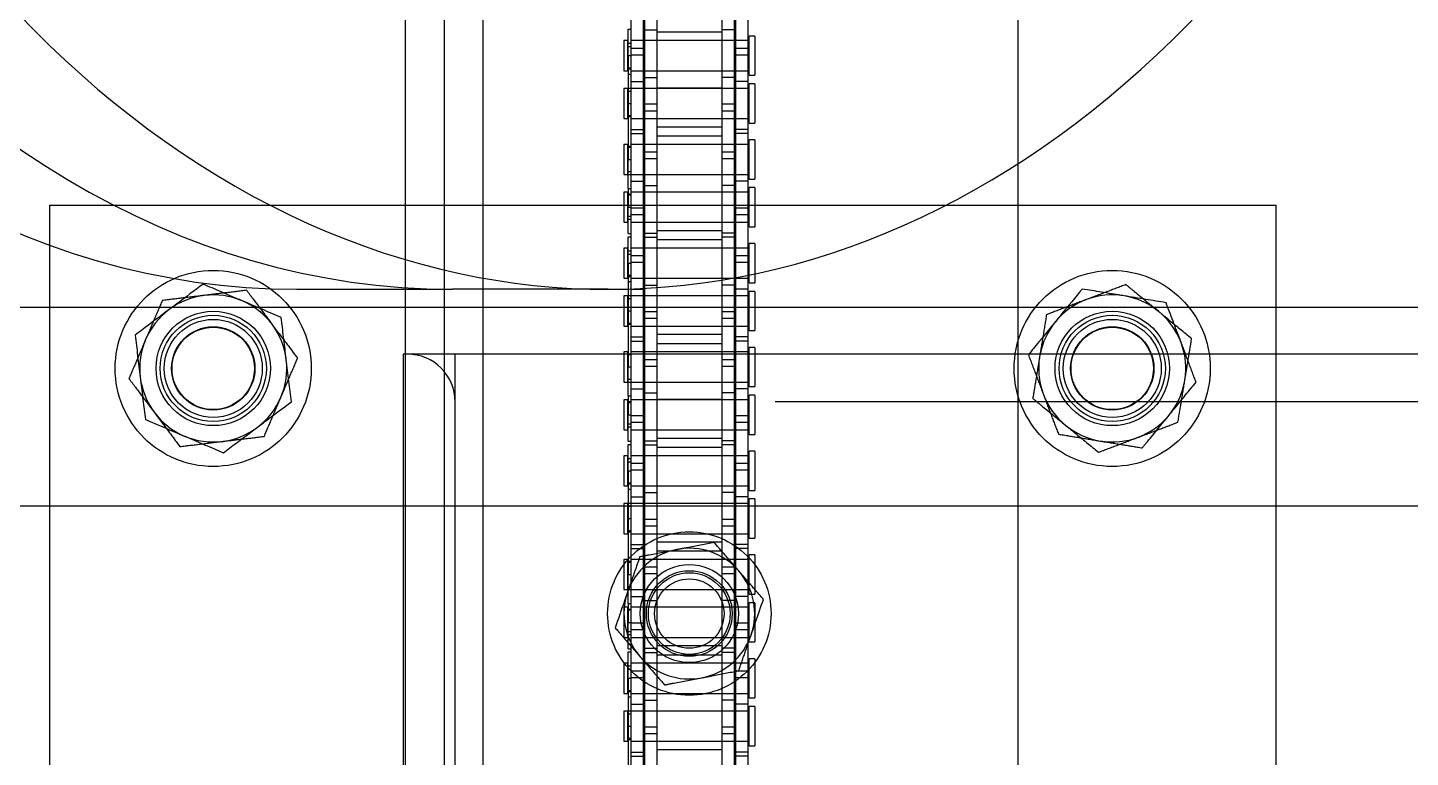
# Model space of a CAD drawing. Header units: metres. Extents: x 0 to 63075, y 0 to 44550.
# Drawn here: x 13848.5 to 14017.7, y 27285.2 to 27374.5 of the extents above; entities that cross this region are included whole.
import ezdxf

# ---------------------------------------------------------------- set-up
doc = ezdxf.new("R2010")
doc.units = ezdxf.units.M
doc.header["$LTSCALE"] = 75
doc.linetypes.add('HIDDEN2', pattern=[4.7625, 3.175, -1.5875])
for name, color, linetype in [('SDM', 7, 'Continuous'), ('SL1', 8, 'Continuous'), ('SL4', 4, 'Continuous'), ('ST1', 7, 'HIDDEN2')]:
    doc.layers.add(name, color=color, linetype=linetype)

# ---------------------------------------------------------------- blocks, each defined once
blk = doc.blocks.new('A$C52ce5e24')
at = {"layer": 'SL1'}
for p, q in [((5621.95, 5790.96), (5640.98, 5790.96)), ((5660.02, 5790.96), (5640.98, 5790.96)), ((6351.96, 5788.73), (5376.96, 5788.73)), ((6351.96, 5788.73), (5376.96, 5788.73)), ((6351.96, 5764.43), (5376.96, 5764.43)), ((6351.96, 5764.43), (5376.96, 5764.43))]:
    blk.add_line(p, q, dxfattribs=at)
for centre, start_param, end_param in [((5621.95, 5962.41), 3.141593, 6.283185), ((5640.98, 5962.41), 3.141593, 6.283185), ((5640.98, 5962.41), 4.712389, 6.283185), ((5660.02, 5962.41), 4.712389, 7.160929)]:
    blk.add_ellipse(centre, major_axis=(0, -171.45), ratio=0.707107, start_param=start_param, end_param=end_param, dxfattribs=at)
blk = doc.blocks.new('A$Cb6dca9d5')
at = {"layer": 'SL4'}
for p, q in [((48.23, 1004.76), (48.23, 54.76)), ((57.76, 215), (57.76, 1004.76)), ((123.23, 215.01), (123.23, 1004.76)), ((4.75, 513), (4.75, 613)), ((4.75, 613), (48.23, 613)), ((123.23, 613), (154.75, 613)), ((154.75, 613), (154.75, 594.75)), ((143.71, 594.75), (143.17, 596.18)), ((48, 594.75), (48, 531.25)), ((48.23, 594.75), (48, 594.75)), ((262.77, 594.75), (123.23, 594.75))]:
    blk.add_line(p, q, dxfattribs=at)
at = {"layer": 'SL4', "flags": 128}
blk.add_lwpolyline([(143.58, 594.75), (143.51, 595.05), (143.17, 596.18)], dxfattribs=at)
at = {"layer": 'SL4'}
for centre, start, end in [((24.75, 593), 66.8699, 126.8699), ((24.75, 593), 6.8699, 66.8699), ((134.75, 593), 80.6853, 140.6853), ((134.75, 593), 20.6853, 80.6853), ((24.75, 593), 126.8699, 186.8699), ((134.75, 593), 140.6853, 168.7877), ((24.75, 593), 306.8699, 6.8699), ((24.75, 593), 186.8699, 246.8699), ((24.75, 593), 246.8699, 306.8699)]:
    blk.add_arc(centre, 9, start, end, dxfattribs=at)
for points, knots in [([(23.51, 603.32), (22.44, 602.52), (21.07, 601.49), (19.66, 600.43), (19.35, 600.2)], [0, 0, 0, 0, 0.779636, 1, 1, 1, 1]), ([(28.29, 601.28), (28.17, 601.32), (27.31, 601.69), (25.7, 602.38), (24.24, 603), (23.51, 603.32)], [0, 0, 0, 0, 0.07009, 0.530784, 1, 1, 1, 1]), ([(131.08, 602.72), (130.23, 601.69), (129.15, 600.36), (128.03, 599), (127.79, 598.7)], [0, 0, 0, 0, 0.779636, 1, 1, 1, 1]), ([(136.21, 601.88), (136.09, 601.9), (135.16, 602.05), (133.43, 602.34), (131.87, 602.59), (131.08, 602.72)], [0, 0, 0, 0, 0.07009, 0.530784, 1, 1, 1, 1]), ([(33.06, 599.24), (32.29, 599.57), (30.72, 600.24), (29.1, 600.93), (28.29, 601.28)], [0, 0, 0, 0, 0.495458, 1, 1, 1, 1]), ([(141.33, 601.04), (140.5, 601.18), (138.82, 601.45), (137.08, 601.74), (136.21, 601.88)], [0, 0, 0, 0, 0.495458, 1, 1, 1, 1]), ([(143.17, 596.18), (143.13, 596.29), (142.8, 597.17), (142.18, 598.81), (141.62, 600.29), (141.33, 601.04)], [0, 0, 0, 0, 0.07009, 0.530784, 1, 1, 1, 1]), ([(19.35, 600.2), (18.22, 599.35), (16.81, 598.3), (15.46, 597.28), (15.19, 597.08)], [0, 0, 0, 0, 0.803647, 1, 1, 1, 1]), ([(33.69, 594.08), (33.67, 594.2), (33.56, 595.12), (33.35, 596.87), (33.16, 598.44), (33.06, 599.24)], [0, 0, 0, 0, 0.07009, 0.530784, 1, 1, 1, 1]), ([(127.79, 598.7), (126.89, 597.61), (125.78, 596.25), (124.71, 594.94), (124.49, 594.68)], [0, 0, 0, 0, 0.8036473, 1, 1, 1, 1]), ([(15.19, 597.08), (15.29, 596.24), (15.5, 594.55), (15.71, 592.81), (15.81, 591.92)], [0, 0, 0, 0, 0.495458, 1, 1, 1, 1]), ([(34.31, 588.92), (34.21, 589.76), (34, 591.45), (33.79, 593.19), (33.69, 594.08)], [0, 0, 0, 0, 0.495458, 1, 1, 1, 1]), ([(15.81, 591.92), (15.83, 591.8), (15.94, 590.88), (16.15, 589.13), (16.34, 587.56), (16.44, 586.76)], [0, 0, 0, 0, 0.07009, 0.530784, 1, 1, 1, 1]), ([(30.15, 585.8), (30.46, 586.03), (31.87, 587.09), (33.24, 588.12), (34.31, 588.92)], [0, 0, 0, 0, 0.220364, 1, 1, 1, 1]), ([(16.44, 586.76), (17.21, 586.43), (18.78, 585.76), (20.4, 585.07), (21.21, 584.72)], [0, 0, 0, 0, 0.495458, 1, 1, 1, 1]), ([(25.99, 582.68), (26.26, 582.88), (27.61, 583.9), (29.02, 584.95), (30.15, 585.8)], [0, 0, 0, 0, 0.196353, 1, 1, 1, 1]), ([(21.21, 584.72), (21.33, 584.68), (22.19, 584.31), (23.8, 583.62), (25.26, 583), (25.99, 582.68)], [0, 0, 0, 0, 0.07009, 0.530784, 1, 1, 1, 1])]:
    blk.add_open_spline(points, degree=3, knots=knots, dxfattribs=at)
at = {"layer": 'ST1'}
for p, q in [((53, 1004.76), (53, 4.76)), ((57.76, 215), (57.76, 1004.76)), ((77.52, 640.8), (77.52, 634.45)), ((79.03, 640.8), (79.03, 634.45)), ((86.96, 640.8), (86.96, 634.45)), ((88.49, 640.8), (88.49, 634.45)), ((75.84, 637.2), (75.84, 628.1)), ((77.36, 637.2), (77.36, 628.1)), ((88.64, 637.2), (88.64, 628.1)), ((90.16, 637.2), (90.16, 628.1)), ((75.51, 634.51), (75.84, 634.51)), ((75.51, 631.28), (75.51, 634.51)), ((75, 633.12), (75, 629.43)), ((75.47, 633.12), (75, 633.12)), ((75.47, 629.43), (75.47, 633.12)), ((77.36, 633.12), (75.84, 633.12)), ((90.34, 633.12), (75.84, 633.12)), ((77.52, 634.45), (79.03, 634.45)), ((77.52, 634.45), (77.52, 625.36)), ((79.03, 633.12), (77.52, 633.12)), ((79.03, 634.17), (86.96, 634.17)), ((86.96, 633.12), (79.03, 633.12)), ((79.03, 634.45), (79.03, 625.36)), ((88.49, 634.45), (86.96, 634.45)), ((86.96, 634.45), (86.96, 625.36)), ((88.49, 633.12), (86.96, 633.12)), ((88.49, 634.45), (88.49, 625.36)), ((90.16, 633.12), (88.64, 633.12)), ((90.34, 628.88), (90.34, 633.68)), ((91, 633.68), (90.34, 633.68)), ((91, 633.68), (91, 628.88)), ((75.84, 632.75), (75.47, 632.75)), ((75.51, 632.38), (75.84, 632.38)), ((75.51, 631.28), (75.84, 631.28)), ((75.51, 631.28), (75.51, 618.58)), ((75.84, 632.21), (77.36, 632.21)), ((77.36, 631.35), (75.84, 631.35)), ((88.64, 632.21), (90.16, 632.21)), ((90.16, 631.35), (88.64, 631.35)), ((75, 629.43), (75.47, 629.43)), ((75.47, 629.8), (75.84, 629.8)), ((75.51, 629.66), (75.84, 629.66)), ((75.84, 629.43), (77.36, 629.43)), ((75.84, 629.43), (90.34, 629.43)), ((77.52, 629.43), (79.03, 629.43)), ((79.03, 629.43), (86.96, 629.43)), ((86.96, 629.39), (79.03, 629.39)), ((86.96, 629.43), (88.49, 629.43)), ((88.64, 629.43), (90.16, 629.43)), ((75.84, 628.98), (75.51, 628.98)), ((75.84, 628.1), (77.36, 628.1)), ((75.84, 628.1), (75.84, 621.75)), ((77.36, 628.1), (77.36, 621.75)), ((77.52, 628.6), (79.03, 628.6)), ((88.49, 628.6), (86.96, 628.6)), ((90.16, 628.1), (88.64, 628.1)), ((88.64, 628.1), (88.64, 621.75)), ((90.16, 628.1), (90.16, 621.75)), ((90.34, 628.88), (91, 628.88)), ((90.34, 623.03), (90.34, 627.83)), ((91, 627.83), (90.34, 627.83)), ((91, 627.83), (91, 623.03)), ((75, 627.27), (75, 623.58)), ((75.47, 627.27), (75, 627.27)), ((75.47, 623.58), (75.47, 627.27)), ((75.84, 626.9), (75.47, 626.9)), ((77.36, 627.27), (75.51, 627.27)), ((90.34, 627.27), (75.84, 627.27)), ((79.03, 627.27), (77.52, 627.27)), ((79.03, 627.32), (86.96, 627.32)), ((86.96, 627.27), (79.03, 627.27)), ((88.49, 627.27), (86.96, 627.27)), ((90.16, 627.27), (88.64, 627.27)), ((75.51, 625.43), (75.84, 625.43)), ((77.52, 625.36), (77.52, 624.5)), ((77.52, 625.36), (79.03, 625.36)), ((77.52, 624.5), (77.52, 615.4)), ((79.03, 624.5), (77.52, 624.5)), ((79.03, 625.36), (79.03, 624.5)), ((79.03, 624.5), (79.03, 615.4)), ((86.96, 625.36), (86.96, 624.5)), ((86.96, 625.36), (88.49, 625.36)), ((86.96, 624.5), (86.96, 615.4)), ((88.49, 624.5), (86.96, 624.5)), ((88.49, 625.36), (88.49, 624.5)), ((88.49, 624.5), (88.49, 615.4)), ((75, 623.58), (75.47, 623.58)), ((75.47, 623.95), (75.84, 623.95)), ((75.51, 623.81), (75.84, 623.81)), ((75.84, 623.58), (77.36, 623.58)), ((75.84, 623.58), (90.34, 623.58)), ((77.52, 623.58), (79.03, 623.58)), ((79.03, 623.58), (86.96, 623.58)), ((86.96, 623.58), (88.49, 623.58)), ((88.64, 623.58), (90.16, 623.58)), ((90.34, 623.03), (91, 623.03)), ((75.84, 622.25), (77.36, 622.25)), ((75.84, 621.75), (77.36, 621.75)), ((75.84, 621.75), (75.84, 612.66)), ((77.36, 621.75), (77.36, 612.66)), ((86.96, 622.54), (79.03, 622.54)), ((79.03, 621.47), (86.96, 621.47)), ((90.16, 622.25), (88.64, 622.25)), ((90.16, 621.75), (88.64, 621.75)), ((88.64, 621.75), (88.64, 612.66)), ((90.16, 621.75), (90.16, 612.66)), ((90.34, 616.18), (90.34, 620.98)), ((91, 620.98), (90.34, 620.98)), ((91, 620.98), (91, 616.18)), ((75, 620.42), (75, 616.73)), ((75.47, 620.42), (75, 620.42)), ((75.47, 616.73), (75.47, 620.42)), ((75.84, 620.05), (75.47, 620.05)), ((75.51, 620.2), (75.84, 620.2)), ((77.36, 620.42), (75.84, 620.42)), ((90.34, 620.42), (75.84, 620.42)), ((79.03, 620.42), (77.52, 620.42)), ((77.52, 619.51), (79.03, 619.51)), ((86.96, 620.42), (79.03, 620.42)), ((88.49, 620.42), (86.96, 620.42)), ((86.96, 619.51), (88.49, 619.51)), ((90.16, 620.42), (88.64, 620.42)), ((75.51, 618.58), (75.84, 618.58)), ((75.51, 615.03), (75.51, 618.58)), ((79.03, 618.65), (77.52, 618.65)), ((88.49, 618.65), (86.96, 618.65)), ((75, 616.73), (75.47, 616.73)), ((75.47, 617.1), (75.84, 617.1)), ((75.51, 616.73), (77.36, 616.73)), ((75.84, 616.73), (90.34, 616.73)), ((75.84, 615.9), (77.36, 615.9)), ((77.52, 616.73), (79.03, 616.73)), ((79.03, 616.73), (86.96, 616.73)), ((86.96, 616.69), (79.03, 616.69)), ((86.96, 616.73), (88.49, 616.73)), ((88.64, 616.73), (90.16, 616.73)), ((90.16, 615.9), (88.64, 615.9)), ((90.34, 616.18), (91, 616.18)), ((75, 614.57), (75, 610.88)), ((75.47, 614.57), (75, 614.57)), ((75.47, 610.88), (75.47, 614.57)), ((75.84, 614.2), (75.47, 614.2)), ((75.51, 615.03), (75.51, 612.73)), ((75.51, 615.03), (75.84, 615.03)), ((75.51, 614.35), (75.84, 614.35)), ((77.36, 614.57), (75.84, 614.57)), ((90.34, 614.57), (75.84, 614.57)), ((77.52, 615.4), (79.03, 615.4)), ((77.52, 615.4), (77.52, 609.05)), ((79.03, 614.57), (77.52, 614.57)), ((79.03, 614.62), (86.96, 614.62)), ((86.96, 614.57), (79.03, 614.57)), ((79.03, 615.4), (79.03, 609.05)), ((88.49, 615.4), (86.96, 615.4)), ((86.96, 615.4), (86.96, 609.05)), ((88.49, 614.57), (86.96, 614.57)), ((88.49, 615.4), (88.49, 609.05)), ((90.16, 614.57), (88.64, 614.57)), ((90.34, 610.33), (90.34, 615.13)), ((91, 615.13), (90.34, 615.13)), ((91, 615.13), (91, 610.33)), ((48.23, 613), (123.23, 613)), ((75.51, 612.73), (75.84, 612.73)), ((75.51, 609.5), (75.51, 612.73)), ((75.84, 612.66), (75.84, 611.8)), ((75.84, 612.66), (77.36, 612.66)), ((77.36, 612.66), (77.36, 611.8)), ((88.64, 612.66), (88.64, 611.8)), ((88.64, 612.66), (90.16, 612.66)), ((90.16, 612.66), (90.16, 611.8)), ((75, 610.88), (75.47, 610.88)), ((75.47, 611.25), (75.84, 611.25)), ((75.51, 611.62), (75.84, 611.62)), ((75.84, 611.8), (75.84, 602.7)), ((77.36, 611.8), (75.84, 611.8)), ((75.84, 610.88), (77.36, 610.88)), ((75.84, 610.88), (90.34, 610.88)), ((77.36, 611.8), (77.36, 602.7)), ((77.52, 610.88), (79.03, 610.88)), ((79.03, 610.88), (86.96, 610.88)), ((86.96, 610.88), (88.49, 610.88)), ((88.64, 611.8), (88.64, 602.7)), ((90.16, 611.8), (88.64, 611.8)), ((88.64, 610.88), (90.16, 610.88)), ((90.16, 611.8), (90.16, 602.7)), ((75.51, 609.5), (75.84, 609.5)), ((75.51, 609.11), (75.84, 609.11)), ((75.51, 605.88), (75.51, 609.11)), ((77.52, 609.55), (79.03, 609.55)), ((86.96, 609.84), (79.03, 609.84)), ((88.49, 609.55), (86.96, 609.55)), ((90.34, 610.33), (91, 610.33)), ((75, 607.72), (75, 604.03)), ((75.47, 607.72), (75, 607.72)), ((75.47, 604.03), (75.47, 607.72)), ((77.36, 607.72), (75.84, 607.72)), ((90.34, 607.72), (75.84, 607.72)), ((77.52, 609.05), (79.03, 609.05)), ((77.52, 609.05), (77.52, 599.96)), ((79.03, 607.72), (77.52, 607.72)), ((79.03, 608.77), (86.96, 608.77)), ((86.96, 607.72), (79.03, 607.72)), ((79.03, 609.05), (79.03, 599.96)), ((88.49, 609.05), (86.96, 609.05)), ((86.96, 609.05), (86.96, 599.96)), ((88.49, 607.72), (86.96, 607.72)), ((88.49, 609.05), (88.49, 599.96)), ((90.16, 607.72), (88.64, 607.72)), ((90.34, 603.48), (90.34, 608.28)), ((91, 608.28), (90.34, 608.28)), ((91, 608.28), (91, 603.48)), ((75.84, 607.35), (75.47, 607.35)), ((75.51, 606.98), (75.84, 606.98)), ((75.51, 605.88), (75.51, 593.18)), ((75.51, 605.88), (75.84, 605.88)), ((75.84, 606.81), (77.36, 606.81)), ((77.36, 605.95), (75.84, 605.95)), ((88.64, 606.81), (90.16, 606.81)), ((90.16, 605.95), (88.64, 605.95)), ((75, 604.03), (75.47, 604.03)), ((75.47, 604.4), (75.84, 604.4)), ((75.51, 604.26), (75.84, 604.26)), ((75.84, 604.03), (77.36, 604.03)), ((75.84, 604.03), (90.34, 604.03)), ((77.52, 604.03), (79.03, 604.03)), ((79.03, 604.03), (86.96, 604.03)), ((86.96, 604.03), (88.49, 604.03)), ((88.64, 604.03), (90.16, 604.03)), ((75.84, 603.58), (75.51, 603.58)), ((75.84, 602.7), (77.36, 602.7)), ((75.84, 602.7), (75.84, 596.35)), ((77.36, 602.7), (77.36, 596.35)), ((77.52, 603.2), (79.03, 603.2)), ((86.96, 603.99), (79.03, 603.99)), ((88.49, 603.2), (86.96, 603.2)), ((90.16, 602.7), (88.64, 602.7)), ((88.64, 602.7), (88.64, 596.35)), ((90.16, 602.7), (90.16, 596.35)), ((90.34, 603.48), (91, 603.48)), ((90.34, 597.63), (90.34, 602.43)), ((91, 602.43), (90.34, 602.43)), ((91, 602.43), (91, 597.63)), ((75, 601.87), (75, 598.18)), ((75.47, 601.87), (75, 601.87)), ((75.47, 598.18), (75.47, 601.87)), ((75.84, 601.5), (75.47, 601.5)), ((77.36, 601.87), (75.51, 601.87)), ((90.34, 601.87), (75.84, 601.87)), ((79.03, 601.87), (77.52, 601.87)), ((79.03, 601.92), (86.96, 601.92)), ((86.96, 601.87), (79.03, 601.87)), ((88.49, 601.87), (86.96, 601.87)), ((90.16, 601.87), (88.64, 601.87)), ((75.51, 600.03), (75.84, 600.03)), ((77.52, 599.96), (77.52, 599.1)), ((77.52, 599.96), (79.03, 599.96)), ((77.52, 599.1), (77.52, 590)), ((79.03, 599.1), (77.52, 599.1)), ((79.03, 599.96), (79.03, 599.1)), ((79.03, 599.1), (79.03, 590)), ((86.96, 599.96), (86.96, 599.1)), ((86.96, 599.96), (88.49, 599.96)), ((86.96, 599.1), (86.96, 590)), ((88.49, 599.1), (86.96, 599.1)), ((88.49, 599.96), (88.49, 599.1)), ((88.49, 599.1), (88.49, 590)), ((75, 598.18), (75.47, 598.18)), ((75.47, 598.55), (75.84, 598.55)), ((75.51, 598.41), (75.84, 598.41)), ((75.84, 598.18), (77.36, 598.18)), ((75.84, 598.18), (90.34, 598.18)), ((77.52, 598.18), (79.03, 598.18)), ((79.03, 598.18), (86.96, 598.18)), ((86.96, 598.18), (88.49, 598.18)), ((88.64, 598.18), (90.16, 598.18)), ((90.34, 597.63), (91, 597.63)), ((75.84, 596.85), (77.36, 596.85)), ((75.84, 596.35), (77.36, 596.35)), ((75.84, 596.35), (75.84, 587.26)), ((77.36, 596.35), (77.36, 587.26)), ((86.96, 597.14), (79.03, 597.14)), ((79.03, 596.07), (86.96, 596.07)), ((90.16, 596.85), (88.64, 596.85)), ((90.16, 596.35), (88.64, 596.35)), ((88.64, 596.35), (88.64, 587.26)), ((90.16, 596.35), (90.16, 587.26)), ((90.34, 590.78), (90.34, 595.58)), ((91, 595.58), (90.34, 595.58)), ((91, 595.58), (91, 590.78)), ((123.23, 594.75), (48.23, 594.75)), ((54.35, 588.9), (54.35, 594.75)), ((75, 595.02), (75, 591.33)), ((75.47, 595.02), (75, 595.02)), ((75.47, 591.33), (75.47, 595.02)), ((75.84, 594.65), (75.47, 594.65)), ((75.51, 594.8), (75.84, 594.8)), ((77.36, 595.02), (75.84, 595.02)), ((90.34, 595.02), (75.84, 595.02)), ((79.03, 595.02), (77.52, 595.02)), ((77.52, 594.11), (79.03, 594.11)), ((86.96, 595.02), (79.03, 595.02)), ((88.49, 595.02), (86.96, 595.02)), ((86.96, 594.11), (88.49, 594.11)), ((90.16, 595.02), (88.64, 595.02)), ((154.75, 594.75), (154.75, 531.25)), ((75.51, 593.18), (75.84, 593.18)), ((75.51, 589.63), (75.51, 593.18)), ((79.03, 593.25), (77.52, 593.25)), ((88.49, 593.25), (86.96, 593.25)), ((75, 591.33), (75.47, 591.33)), ((75.47, 591.7), (75.84, 591.7)), ((75.51, 591.33), (77.36, 591.33)), ((75.84, 591.33), (90.34, 591.33)), ((75.84, 590.5), (77.36, 590.5)), ((77.52, 591.33), (79.03, 591.33)), ((79.03, 591.33), (86.96, 591.33)), ((86.96, 591.29), (79.03, 591.29)), ((86.96, 591.33), (88.49, 591.33)), ((88.64, 591.33), (90.16, 591.33)), ((90.16, 590.5), (88.64, 590.5)), ((90.34, 590.78), (91, 590.78)), ((331.65, 588.9), (54.35, 588.9)), ((54.35, 543.45), (54.35, 588.9)), ((75, 589.17), (75, 585.48)), ((75.47, 589.17), (75, 589.17)), ((75.47, 585.48), (75.47, 589.17)), ((75.84, 588.8), (75.47, 588.8)), ((75.51, 589.63), (75.51, 587.33)), ((75.51, 589.63), (75.84, 589.63)), ((75.51, 588.95), (75.84, 588.95)), ((77.36, 589.17), (75.84, 589.17)), ((90.34, 589.17), (75.84, 589.17)), ((77.52, 590), (79.03, 590)), ((77.52, 590), (77.52, 583.65)), ((79.03, 589.17), (77.52, 589.17)), ((79.03, 589.22), (86.96, 589.22)), ((86.96, 589.17), (79.03, 589.17)), ((79.03, 590), (79.03, 583.65)), ((88.49, 590), (86.96, 590)), ((86.96, 590), (86.96, 583.65)), ((88.49, 589.17), (86.96, 589.17)), ((88.49, 590), (88.49, 583.65)), ((90.16, 589.17), (88.64, 589.17)), ((90.34, 584.93), (90.34, 589.73)), ((91, 589.73), (90.34, 589.73)), ((91, 589.73), (91, 584.93)), ((75.51, 587.33), (75.84, 587.33)), ((75.51, 584.1), (75.51, 587.33)), ((75.84, 587.26), (75.84, 586.4)), ((75.84, 587.26), (77.36, 587.26)), ((77.36, 587.26), (77.36, 586.4)), ((88.64, 587.26), (88.64, 586.4)), ((88.64, 587.26), (90.16, 587.26)), ((90.16, 587.26), (90.16, 586.4)), ((75, 585.48), (75.47, 585.48)), ((75.47, 585.85), (75.84, 585.85)), ((75.51, 586.22), (75.84, 586.22)), ((75.84, 586.4), (75.84, 577.3)), ((77.36, 586.4), (75.84, 586.4)), ((75.84, 585.48), (77.36, 585.48)), ((75.84, 585.48), (90.34, 585.48)), ((77.36, 586.4), (77.36, 577.3)), ((77.52, 585.48), (79.03, 585.48)), ((79.03, 585.48), (86.96, 585.48)), ((86.96, 585.48), (88.49, 585.48)), ((88.64, 586.4), (88.64, 577.3)), ((90.16, 586.4), (88.64, 586.4)), ((88.64, 585.48), (90.16, 585.48)), ((90.16, 586.4), (90.16, 577.3)), ((75.51, 584.1), (75.84, 584.1)), ((75.51, 583.71), (75.84, 583.71)), ((75.51, 580.48), (75.51, 583.71)), ((77.52, 584.15), (79.03, 584.15)), ((86.96, 584.44), (79.03, 584.44)), ((88.49, 584.15), (86.96, 584.15)), ((90.34, 584.93), (91, 584.93)), ((75, 582.32), (75, 578.63)), ((75.47, 582.32), (75, 582.32)), ((75.47, 578.63), (75.47, 582.32)), ((77.36, 582.32), (75.84, 582.32)), ((90.34, 582.32), (75.84, 582.32)), ((77.52, 583.65), (79.03, 583.65)), ((77.52, 583.65), (77.52, 574.56)), ((79.03, 582.32), (77.52, 582.32)), ((79.03, 583.37), (86.96, 583.37)), ((86.96, 582.32), (79.03, 582.32)), ((79.03, 583.65), (79.03, 574.56)), ((88.49, 583.65), (86.96, 583.65)), ((86.96, 583.65), (86.96, 574.56)), ((88.49, 582.32), (86.96, 582.32)), ((88.49, 583.65), (88.49, 574.56)), ((90.16, 582.32), (88.64, 582.32)), ((90.34, 578.08), (90.34, 582.88)), ((91, 582.88), (90.34, 582.88)), ((91, 582.88), (91, 578.08)), ((75.84, 581.95), (75.47, 581.95)), ((75.51, 581.58), (75.84, 581.58)), ((75.51, 580.48), (75.84, 580.48)), ((75.51, 580.48), (75.51, 567.78)), ((75.84, 581.41), (77.36, 581.41)), ((77.36, 580.55), (75.84, 580.55)), ((88.64, 581.41), (90.16, 581.41)), ((90.16, 580.55), (88.64, 580.55)), ((75, 578.63), (75.47, 578.63)), ((75.47, 579), (75.84, 579)), ((75.51, 578.86), (75.84, 578.86)), ((75.84, 578.63), (77.36, 578.63)), ((75.84, 578.63), (90.34, 578.63)), ((77.52, 578.63), (79.03, 578.63)), ((79.03, 578.63), (86.96, 578.63)), ((86.96, 578.63), (88.49, 578.63)), ((88.64, 578.63), (90.16, 578.63)), ((75.84, 578.18), (75.51, 578.18)), ((75.84, 577.3), (77.36, 577.3)), ((75.84, 577.3), (75.84, 570.95)), ((77.36, 577.3), (77.36, 570.95)), ((77.52, 577.8), (79.03, 577.8)), ((86.96, 578.59), (79.03, 578.59)), ((88.49, 577.8), (86.96, 577.8)), ((90.16, 577.3), (88.64, 577.3)), ((88.64, 577.3), (88.64, 570.95)), ((90.16, 577.3), (90.16, 570.95)), ((90.34, 578.08), (91, 578.08)), ((90.34, 572.23), (90.34, 577.03)), ((91, 577.03), (90.34, 577.03)), ((91, 577.03), (91, 572.23)), ((75, 576.47), (75, 572.78)), ((75.47, 576.47), (75, 576.47)), ((75.47, 572.78), (75.47, 576.47)), ((75.84, 576.11), (75.47, 576.11)), ((77.36, 576.47), (75.51, 576.47)), ((90.34, 576.47), (75.84, 576.47)), ((79.03, 576.47), (77.52, 576.47)), ((79.03, 576.52), (86.96, 576.52)), ((86.96, 576.47), (79.03, 576.47)), ((88.49, 576.47), (86.96, 576.47)), ((90.16, 576.47), (88.64, 576.47)), ((75.51, 574.63), (75.84, 574.63)), ((77.52, 574.56), (77.52, 573.7)), ((77.52, 574.56), (79.03, 574.56)), ((77.52, 573.7), (77.52, 564.6)), ((79.03, 573.7), (77.52, 573.7)), ((79.03, 574.56), (79.03, 573.7)), ((79.03, 573.7), (79.03, 564.6)), ((86.96, 574.56), (86.96, 573.7)), ((86.96, 574.56), (88.49, 574.56)), ((86.96, 573.7), (86.96, 564.6)), ((88.49, 573.7), (86.96, 573.7)), ((88.49, 574.56), (88.49, 573.7)), ((88.49, 573.7), (88.49, 564.6)), ((75, 572.78), (75.47, 572.78)), ((75.47, 573.15), (75.84, 573.15)), ((75.51, 573.01), (75.84, 573.01)), ((75.84, 572.78), (77.36, 572.78)), ((75.84, 572.78), (90.34, 572.78)), ((77.52, 572.78), (79.03, 572.78)), ((79.03, 572.78), (86.96, 572.78)), ((86.96, 572.78), (88.49, 572.78)), ((88.64, 572.78), (90.16, 572.78)), ((90.34, 572.23), (91, 572.23)), ((75.84, 571.45), (77.36, 571.45)), ((75.84, 570.95), (77.36, 570.95)), ((75.84, 570.95), (75.84, 561.86)), ((77.36, 570.95), (77.36, 561.86)), ((86.96, 571.74), (79.03, 571.74)), ((79.03, 570.67), (86.96, 570.67)), ((90.16, 571.45), (88.64, 571.45)), ((90.16, 570.95), (88.64, 570.95)), ((88.64, 570.95), (88.64, 561.86)), ((90.16, 570.95), (90.16, 561.86)), ((90.34, 565.38), (90.34, 570.18)), ((91, 570.18), (90.34, 570.18)), ((91, 570.18), (91, 565.38)), ((75, 569.62), (75, 565.93)), ((75.47, 569.62), (75, 569.62)), ((75.47, 565.93), (75.47, 569.62)), ((75.84, 569.25), (75.47, 569.25)), ((75.51, 569.4), (75.84, 569.4)), ((77.36, 569.62), (75.84, 569.62)), ((90.34, 569.62), (75.84, 569.62)), ((79.03, 569.62), (77.52, 569.62)), ((77.52, 568.71), (79.03, 568.71)), ((86.96, 569.62), (79.03, 569.62)), ((88.49, 569.62), (86.96, 569.62)), ((86.96, 568.71), (88.49, 568.71)), ((90.16, 569.62), (88.64, 569.62)), ((75.51, 567.78), (75.84, 567.78)), ((75.51, 564.23), (75.51, 567.78)), ((79.03, 567.85), (77.52, 567.85)), ((88.49, 567.85), (86.96, 567.85)), ((75, 565.93), (75.47, 565.93)), ((75.47, 566.3), (75.84, 566.3)), ((75.51, 565.93), (77.36, 565.93)), ((75.84, 565.93), (90.34, 565.93)), ((75.84, 565.1), (77.36, 565.1)), ((77.52, 565.93), (79.03, 565.93)), ((79.03, 565.93), (86.96, 565.93)), ((86.96, 565.89), (79.03, 565.89)), ((86.96, 565.93), (88.49, 565.93)), ((88.64, 565.93), (90.16, 565.93)), ((90.16, 565.1), (88.64, 565.1)), ((90.34, 565.38), (91, 565.38)), ((75, 563.77), (75, 560.08)), ((75.47, 563.77), (75, 563.77)), ((75.47, 560.08), (75.47, 563.77)), ((75.84, 563.41), (75.47, 563.41)), ((75.51, 564.23), (75.51, 561.93)), ((75.51, 564.23), (75.84, 564.23)), ((75.51, 563.55), (75.84, 563.55)), ((77.36, 563.77), (75.84, 563.77)), ((90.34, 563.77), (75.84, 563.77)), ((77.52, 564.6), (79.03, 564.6)), ((77.52, 564.6), (77.52, 558.25)), ((79.03, 563.77), (77.52, 563.77)), ((79.03, 563.82), (86.96, 563.82)), ((86.96, 563.77), (79.03, 563.77)), ((79.03, 564.6), (79.03, 558.25)), ((88.49, 564.6), (86.96, 564.6)), ((86.96, 564.6), (86.96, 558.25)), ((88.49, 563.77), (86.96, 563.77)), ((88.49, 564.6), (88.49, 558.25)), ((90.16, 563.77), (88.64, 563.77)), ((90.34, 559.53), (90.34, 564.33)), ((91, 564.33), (90.34, 564.33)), ((91, 564.33), (91, 559.53)), ((75.51, 561.93), (75.84, 561.93)), ((75.51, 558.7), (75.51, 561.93)), ((75.84, 561.86), (75.84, 561)), ((75.84, 561.86), (77.36, 561.86)), ((77.36, 561.86), (77.36, 561)), ((88.64, 561.86), (88.64, 561)), ((88.64, 561.86), (90.16, 561.86)), ((90.16, 561.86), (90.16, 561)), ((75, 560.08), (75.47, 560.08)), ((75.47, 560.45), (75.84, 560.45)), ((75.51, 560.82), (75.84, 560.82)), ((75.84, 561), (75.84, 551.9)), ((77.36, 561), (75.84, 561)), ((75.84, 560.08), (77.36, 560.08)), ((75.84, 560.08), (90.34, 560.08)), ((77.36, 561), (77.36, 551.9)), ((77.52, 560.08), (79.03, 560.08)), ((79.03, 560.08), (86.96, 560.08)), ((86.96, 560.08), (88.49, 560.08)), ((88.64, 561), (88.64, 551.9)), ((90.16, 561), (88.64, 561)), ((88.64, 560.08), (90.16, 560.08)), ((90.16, 561), (90.16, 551.9)), ((75.51, 558.7), (75.84, 558.7)), ((77.52, 558.75), (79.03, 558.75)), ((86.96, 559.04), (79.03, 559.04)), ((88.49, 558.75), (86.96, 558.75)), ((90.34, 559.53), (91, 559.53)), ((75, 556.92), (75, 553.23)), ((75.47, 556.92), (75, 556.92)), ((75.47, 553.23), (75.47, 556.92)), ((75.51, 558.31), (75.84, 558.31)), ((75.51, 555.08), (75.51, 558.31)), ((77.36, 556.92), (75.84, 556.92)), ((90.34, 556.92), (75.84, 556.92)), ((77.52, 558.25), (79.03, 558.25)), ((77.52, 558.25), (77.52, 549.16)), ((79.03, 556.92), (77.52, 556.92)), ((79.03, 557.97), (86.96, 557.97)), ((86.96, 556.92), (79.03, 556.92)), ((79.03, 558.25), (79.03, 549.16)), ((88.49, 558.25), (86.96, 558.25)), ((86.96, 558.25), (86.96, 549.16)), ((88.49, 556.92), (86.96, 556.92)), ((88.49, 558.25), (88.49, 549.16)), ((90.16, 556.92), (88.64, 556.92)), ((90.34, 552.68), (90.34, 557.48)), ((91, 557.48), (90.34, 557.48)), ((91, 557.48), (91, 552.68)), ((75.84, 556.55), (75.47, 556.55)), ((75.51, 556.18), (75.84, 556.18)), ((75.51, 555.08), (75.84, 555.08)), ((75.51, 555.08), (75.51, 542.38)), ((75.84, 556.01), (77.36, 556.01)), ((77.36, 555.15), (75.84, 555.15)), ((88.64, 556.01), (90.16, 556.01)), ((90.16, 555.15), (88.64, 555.15)), ((75.47, 553.6), (75.84, 553.6)), ((75.51, 553.46), (75.84, 553.46)), ((75, 553.23), (75.47, 553.23)), ((75.84, 552.78), (75.51, 552.78)), ((75.84, 553.23), (77.36, 553.23)), ((75.84, 553.23), (90.34, 553.23)), ((75.84, 551.9), (77.36, 551.9)), ((75.84, 551.9), (75.84, 545.55)), ((77.36, 551.9), (77.36, 545.55)), ((77.52, 553.23), (79.03, 553.23)), ((77.52, 552.4), (79.03, 552.4)), ((79.03, 553.23), (86.96, 553.23)), ((86.96, 553.19), (79.03, 553.19)), ((86.96, 553.23), (88.49, 553.23)), ((88.49, 552.4), (86.96, 552.4)), ((88.64, 553.23), (90.16, 553.23)), ((90.16, 551.9), (88.64, 551.9)), ((88.64, 551.9), (88.64, 545.55)), ((90.16, 551.9), (90.16, 545.55)), ((90.34, 552.68), (91, 552.68)), ((90.34, 546.83), (90.34, 551.63)), ((91, 551.63), (90.34, 551.63)), ((91, 551.63), (91, 546.83)), ((75, 551.07), (75, 547.38)), ((75.47, 551.07), (75, 551.07)), ((75.47, 547.38), (75.47, 551.07)), ((75.84, 550.71), (75.47, 550.71)), ((77.36, 551.07), (75.51, 551.07)), ((90.34, 551.07), (75.84, 551.07)), ((79.03, 551.07), (77.52, 551.07)), ((79.03, 551.12), (86.96, 551.12)), ((86.96, 551.07), (79.03, 551.07)), ((88.49, 551.07), (86.96, 551.07)), ((90.16, 551.07), (88.64, 551.07)), ((75.51, 549.23), (75.84, 549.23)), ((77.52, 549.16), (77.52, 548.3)), ((77.52, 549.16), (79.03, 549.16)), ((77.52, 548.3), (77.52, 539.2)), ((79.03, 548.3), (77.52, 548.3)), ((79.03, 549.16), (79.03, 548.3)), ((79.03, 548.3), (79.03, 539.2)), ((86.96, 549.16), (86.96, 548.3)), ((86.96, 549.16), (88.49, 549.16)), ((86.96, 548.3), (86.96, 539.2)), ((88.49, 548.3), (86.96, 548.3)), ((88.49, 549.16), (88.49, 548.3)), ((88.49, 548.3), (88.49, 539.2)), ((75, 547.38), (75.47, 547.38)), ((75.47, 547.75), (75.84, 547.75)), ((75.51, 547.61), (75.84, 547.61)), ((75.84, 547.38), (77.36, 547.38)), ((75.84, 547.38), (90.34, 547.38)), ((77.52, 547.38), (79.03, 547.38)), ((79.03, 547.38), (86.96, 547.38)), ((86.96, 547.38), (88.49, 547.38)), ((88.64, 547.38), (90.16, 547.38)), ((90.34, 546.83), (91, 546.83)), ((75.84, 546.05), (77.36, 546.05)), ((75.84, 545.55), (77.36, 545.55)), ((75.84, 545.55), (75.84, 536.46)), ((77.36, 545.55), (77.36, 536.46)), ((86.96, 546.34), (79.03, 546.34)), ((90.16, 546.05), (88.64, 546.05)), ((90.16, 545.55), (88.64, 545.55)), ((88.64, 545.55), (88.64, 536.46)), ((90.16, 545.55), (90.16, 536.46))]:
    blk.add_line(p, q, dxfattribs=at)
for centre, radius in [((24.75, 593), 12), ((134.75, 593), 12), ((24.75, 593), 7), ((24.75, 593), 6.5), ((24.75, 593), 6), ((134.75, 593), 7), ((134.75, 593), 6.5), ((134.75, 593), 6), ((24.75, 593), 5.1), ((24.75, 593), 5.04), ((134.75, 593), 5.1), ((134.75, 593), 5.04), ((83, 563), 10), ((83, 563), 6), ((83, 563), 5.25), ((83, 563), 5), ((83, 563), 4.25)]:
    blk.add_circle(centre, radius, dxfattribs=at)
for centre, radius, start, end in [((48.5, 588.9), 5.85, 0, 90), ((134.75, 593), 9, 168.7877, 200.6853), ((134.75, 593), 9, 320.6853, 11.2123), ((134.75, 593), 9, 200.6853, 260.6853), ((134.75, 593), 9, 260.6853, 320.6853), ((83, 563), 8, 100.8626, 160.8626), ((83, 563), 8, 40.8626, 100.8626), ((83, 563), 8, 340.8626, 40.8626), ((83, 563), 8, 160.8626, 220.8626), ((83, 563), 8, 280.8626, 340.8626), ((83, 563), 8, 220.8626, 280.8626)]:
    blk.add_arc(centre, radius, start, end, dxfattribs=at)
for points, knots in [([(28.83, 602.56), (27.99, 602.46), (26.3, 602.25), (24.56, 602.04), (23.67, 601.94)], [0, 0, 0, 0, 0.495458, 1, 1, 1, 1]), ([(28.83, 602.56), (29.09, 602.21), (30.11, 600.85), (31.17, 599.45), (31.95, 598.4)], [0, 0, 0, 0, 0.257551, 1, 1, 1, 1]), ([(136.43, 603.26), (135.64, 602.96), (134.05, 602.36), (132.4, 601.73), (131.57, 601.42)], [0, 0, 0, 0, 0.495458, 1, 1, 1, 1]), ([(136.43, 603.26), (136.77, 602.98), (138.08, 601.91), (139.44, 600.79), (140.45, 599.96)], [0, 0, 0, 0, 0.257551, 1, 1, 1, 1]), ([(18.51, 601.31), (18.18, 600.54), (17.51, 598.97), (16.82, 597.35), (16.47, 596.54)], [0, 0, 0, 0, 0.495458, 1, 1, 1, 1]), ([(23.67, 601.94), (23.55, 601.92), (22.63, 601.81), (20.88, 601.6), (19.31, 601.41), (18.51, 601.31)], [0, 0, 0, 0, 0.07009, 0.530784, 1, 1, 1, 1]), ([(131.57, 601.42), (131.46, 601.38), (130.58, 601.05), (128.94, 600.43), (127.46, 599.87), (126.71, 599.58)], [0, 0, 0, 0, 0.07009, 0.530784, 1, 1, 1, 1]), ([(126.71, 599.58), (126.57, 598.75), (126.3, 597.07), (126.01, 595.33), (125.87, 594.46)], [0, 0, 0, 0, 0.495458, 1, 1, 1, 1]), ([(140.45, 599.96), (140.82, 599.66), (142.18, 598.55), (143.5, 597.46), (144.47, 596.67)], [0, 0, 0, 0, 0.268634, 1, 1, 1, 1]), ([(31.95, 598.4), (32.23, 598.02), (33.29, 596.61), (34.32, 595.25), (35.07, 594.24)], [0, 0, 0, 0, 0.268634, 1, 1, 1, 1]), ([(16.47, 596.54), (16.43, 596.42), (16.06, 595.56), (15.37, 593.95), (14.75, 592.49), (14.43, 591.76)], [0, 0, 0, 0, 0.07009, 0.530784, 1, 1, 1, 1]), ([(143.63, 591.54), (143.65, 591.66), (143.8, 592.59), (144.09, 594.32), (144.34, 595.88), (144.47, 596.67)], [0, 0, 0, 0, 0.07009, 0.530784, 1, 1, 1, 1]), ([(33.03, 589.46), (33.07, 589.58), (33.44, 590.44), (34.13, 592.05), (34.75, 593.51), (35.07, 594.24)], [0, 0, 0, 0, 0.07009, 0.5307844, 1, 1, 1, 1]), ([(124.49, 594.68), (124.79, 593.89), (125.39, 592.3), (126.02, 590.65), (126.33, 589.82)], [0, 0, 0, 0, 0.495458, 1, 1, 1, 1]), ([(125.87, 594.46), (125.85, 594.34), (125.7, 593.41), (125.41, 591.68), (125.16, 590.12), (125.03, 589.33)], [0, 0, 0, 0, 0.07009, 0.530784, 1, 1, 1, 1]), ([(145.01, 591.32), (144.71, 592.11), (144.28, 593.23), (143.84, 594.4), (143.71, 594.75)], [0, 0, 0, 0, 0.698613, 1, 1, 1, 1]), ([(14.43, 591.76), (14.69, 591.41), (15.71, 590.05), (16.77, 588.65), (17.55, 587.6)], [0, 0, 0, 0, 0.257551, 1, 1, 1, 1]), ([(141.71, 587.3), (141.96, 587.6), (143.07, 588.96), (144.16, 590.28), (145.01, 591.32)], [0, 0, 0, 0, 0.220364, 1, 1, 1, 1]), ([(142.79, 586.42), (142.93, 587.25), (143.2, 588.93), (143.49, 590.67), (143.63, 591.54)], [0, 0, 0, 0, 0.495458, 1, 1, 1, 1]), ([(30.99, 584.69), (31.32, 585.46), (31.99, 587.03), (32.68, 588.65), (33.03, 589.46)], [0, 0, 0, 0, 0.495458, 1, 1, 1, 1]), ([(125.03, 589.33), (125.37, 589.05), (126.68, 587.98), (128.04, 586.86), (129.05, 586.04)], [0, 0, 0, 0, 0.257551, 1, 1, 1, 1]), ([(126.33, 589.82), (126.37, 589.71), (126.7, 588.83), (127.32, 587.19), (127.88, 585.71), (128.17, 584.96)], [0, 0, 0, 0, 0.07009, 0.530784, 1, 1, 1, 1]), ([(17.55, 587.6), (17.83, 587.22), (18.89, 585.81), (19.92, 584.45), (20.67, 583.44)], [0, 0, 0, 0, 0.268634, 1, 1, 1, 1]), ([(138.42, 583.28), (138.63, 583.53), (139.7, 584.84), (140.82, 586.2), (141.71, 587.3)], [0, 0, 0, 0, 0.196353, 1, 1, 1, 1]), ([(129.05, 586.04), (129.41, 585.74), (130.77, 584.62), (132.1, 583.54), (133.07, 582.74)], [0, 0, 0, 0, 0.268634, 1, 1, 1, 1]), ([(137.93, 584.58), (138.04, 584.62), (138.92, 584.95), (140.56, 585.57), (142.04, 586.13), (142.79, 586.42)], [0, 0, 0, 0, 0.07009, 0.530784, 1, 1, 1, 1]), ([(20.67, 583.44), (21.51, 583.54), (23.2, 583.75), (24.94, 583.96), (25.83, 584.06)], [0, 0, 0, 0, 0.495458, 1, 1, 1, 1]), ([(25.83, 584.06), (25.95, 584.08), (26.87, 584.19), (28.62, 584.4), (30.19, 584.59), (30.99, 584.69)], [0, 0, 0, 0, 0.07009, 0.530784, 1, 1, 1, 1]), ([(128.17, 584.96), (129, 584.82), (130.68, 584.55), (132.42, 584.26), (133.29, 584.12)], [0, 0, 0, 0, 0.495458, 1, 1, 1, 1]), ([(133.07, 582.74), (133.86, 583.04), (135.45, 583.64), (137.1, 584.27), (137.93, 584.58)], [0, 0, 0, 0, 0.495458, 1, 1, 1, 1]), ([(133.29, 584.12), (133.41, 584.1), (134.34, 583.95), (136.07, 583.66), (137.63, 583.41), (138.42, 583.28)], [0, 0, 0, 0, 0.07009, 0.530784, 1, 1, 1, 1]), ([(76.96, 569.99), (77.34, 570.06), (78.82, 570.34), (80.35, 570.64), (81.49, 570.86)], [0, 0, 0, 0, 0.257551, 1, 1, 1, 1]), ([(81.49, 570.86), (81.9, 570.94), (83.44, 571.23), (84.94, 571.52), (86.03, 571.73)], [0, 0, 0, 0, 0.2686336, 1, 1, 1, 1]), ([(89.05, 568.23), (88.98, 568.32), (88.44, 568.94), (87.41, 570.13), (86.49, 571.19), (86.03, 571.73)], [0, 0, 0, 0, 0.070086, 0.530782, 1, 1, 1, 1]), ([(76.96, 569.99), (76.71, 569.28), (76.21, 567.85), (75.7, 566.37), (75.44, 565.62)], [0, 0, 0, 0, 0.495458, 1, 1, 1, 1]), ([(92.07, 564.74), (91.58, 565.31), (90.59, 566.45), (89.57, 567.64), (89.05, 568.23)], [0, 0, 0, 0, 0.495458, 1, 1, 1, 1]), ([(75.44, 565.62), (75.41, 565.52), (75.13, 564.74), (74.62, 563.26), (74.16, 561.93), (73.93, 561.26)], [0, 0, 0, 0, 0.0700858, 0.5307822, 1, 1, 1, 1]), ([(90.56, 560.38), (90.59, 560.48), (90.87, 561.26), (91.38, 562.74), (91.84, 564.07), (92.07, 564.74)], [0, 0, 0, 0, 0.070086, 0.530782, 1, 1, 1, 1]), ([(73.93, 561.26), (74.42, 560.69), (75.41, 559.55), (76.43, 558.36), (76.95, 557.77)], [0, 0, 0, 0, 0.495458, 1, 1, 1, 1]), ([(89.04, 556.01), (89.29, 556.72), (89.79, 558.15), (90.3, 559.63), (90.56, 560.38)], [0, 0, 0, 0, 0.495458, 1, 1, 1, 1]), ([(76.95, 557.77), (77.02, 557.68), (77.56, 557.06), (78.59, 555.87), (79.51, 554.81), (79.97, 554.27)], [0, 0, 0, 0, 0.070086, 0.530782, 1, 1, 1, 1]), ([(79.97, 554.27), (80.35, 554.35), (81.83, 554.63), (83.37, 554.92), (84.51, 555.14)], [0, 0, 0, 0, 0.257551, 1, 1, 1, 1]), ([(84.51, 555.14), (84.92, 555.22), (86.46, 555.52), (87.95, 555.8), (89.04, 556.01)], [0, 0, 0, 0, 0.268634, 1, 1, 1, 1])]:
    blk.add_open_spline(points, degree=3, knots=knots, dxfattribs=at)

msp = doc.modelspace()

# ---------------------------------------------------------------- block references
at = {"layer": 'SDM'}
for name, p in [('A$C52ce5e24', (8259.51, 21551.5)), ('A$Cb6dca9d5', (13846.47, 26739.77))]:
    msp.add_blockref(name, p, dxfattribs=at)

doc.saveas('drawing.dxf')
